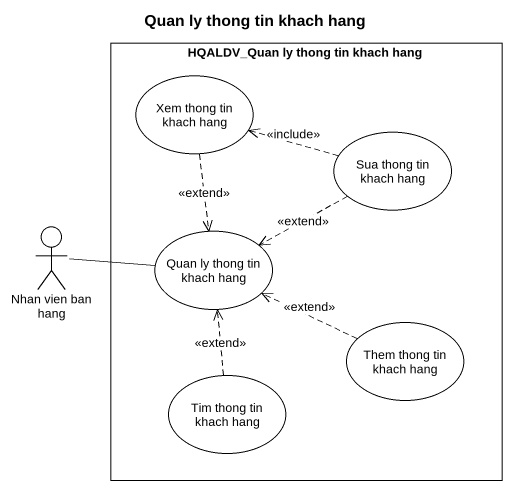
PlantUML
@startuml
title Quan ly thong tin khach hang
rectangle "HQALDV_Quan ly thong tin khach hang" as HQALDV_Quan_ly_thong_tin {
  usecase "Xem thong tin khach hang" as Xem_thong_tin_khach_hang
  usecase "Sua thong tin khach hang" as Sua_thong_tin_khach_hang
  usecase "Quan ly thong tin khach hang" as Quan_ly_thong_tin_khach_hang
  usecase "Them thong tin khach hang" as Them_thong_tin_khach_hang
  usecase "Tim thong tin khach hang" as Tim_thong_tin_khach_hang
}
actor "Nhan vien ban hang" as Nhan_vien_ban_hang
Xem_thong_tin_khach_hang ..> Quan_ly_thong_tin_khach_hang : <<extend>>
Sua_thong_tin_khach_hang .left.> Xem_thong_tin_khach_hang : <<include>>
Sua_thong_tin_khach_hang .left.> Quan_ly_thong_tin_khach_hang : <<extend>>
Nhan_vien_ban_hang -right- Quan_ly_thong_tin_khach_hang
Them_thong_tin_khach_hang .left.> Quan_ly_thong_tin_khach_hang : <<extend>>
Tim_thong_tin_khach_hang .up.> Quan_ly_thong_tin_khach_hang : <<extend>>
@enduml
